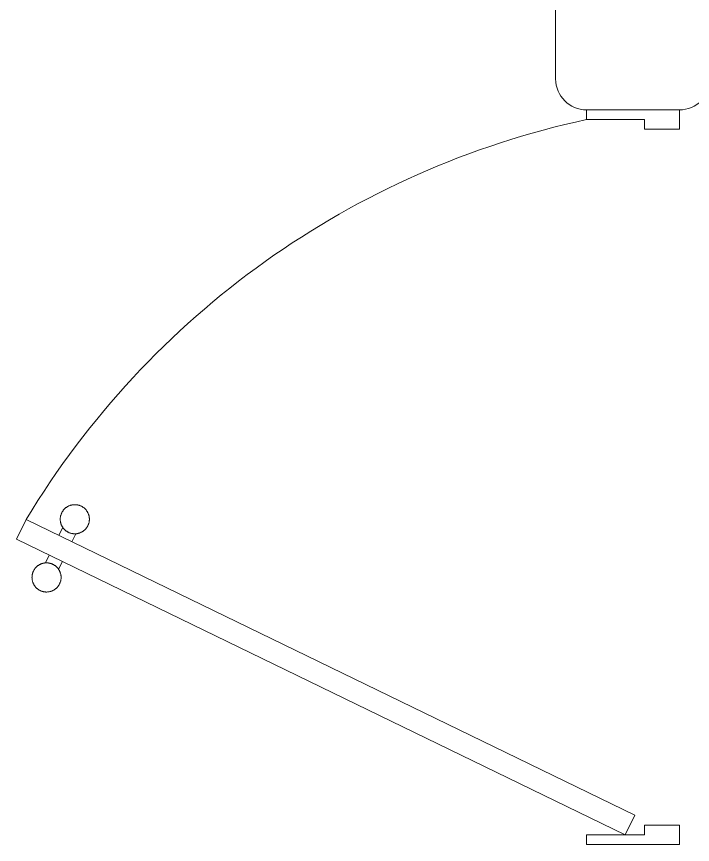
# Model space of a CAD drawing. Header units: metres. Extents: x -232 to 581, y 30 to 789.
# Drawn here: x 104.819 to 105.693, y 395.682 to 396.752 of the extents above; entities that cross this region are included whole.
import ezdxf

# ---------------------------------------------------------------- set-up
doc = ezdxf.new("R2010")
doc.units = ezdxf.units.M
for name, color, linetype, lineweight in [('A-DOOR', 35, 'Continuous', 5), ('A-WALL', 250, 'Continuous', 20), ('baños', 140, 'Continuous', 0)]:
    doc.layers.add(name, color=color, linetype=linetype, lineweight=lineweight)
doc.styles.get("Standard").update_dxf_attribs({"font": 'arial.ttf'})

# ---------------------------------------------------------------- blocks, each defined once
blk = doc.blocks.new('puerta 1.00')
at = {"layer": 'A-DOOR'}
for p, q in [((-0.15, -0.0125), (-0.9369, -0.3949)), ((-0.1376, -0.038), (-0.15, -0.0125)), ((-0.1376, -0.038), (-0.9245, -0.4204)), ((-0.8777, -0.3661), (-0.8826, -0.3559)), ((-0.8946, -0.3743), (-0.8996, -0.3641)), ((-0.9369, -0.3949), (-0.9245, -0.4204)), ((-0.8653, -0.3916), (-0.8603, -0.4018)), ((-0.8822, -0.3998), (-0.8772, -0.4101))]:
    blk.add_line(p, q, dxfattribs=at)
for points in [[(-0.08, 0), (-0.08, -0.025), (-0.125, -0.025), (-0.125, -0.0125), (-0.2, -0.0125), (-0.2, 0), (-0.08, 0)], [(-0.08, -0.95), (-0.08, -0.925), (-0.125, -0.925), (-0.125, -0.9375), (-0.2, -0.9375), (-0.2, -0.95), (-0.08, -0.95)]]:
    blk.add_lwpolyline(points, dxfattribs=at)
blk.add_arc((0.0366, 0.1602), 1.1229, 211.1336, 257.8343, dxfattribs=at)
for points in [[(-0.8982, -0.3642), (-0.9033, -0.3642), (-0.912, -0.3591), (-0.917, -0.3504), (-0.917, -0.3403), (-0.912, -0.3316), (-0.9033, -0.3265), (-0.8932, -0.3265), (-0.8844, -0.3316), (-0.8794, -0.3403), (-0.8794, -0.3504), (-0.8844, -0.3591), (-0.8932, -0.3642), (-0.8982, -0.3642)], [(-0.8617, -0.4394), (-0.8667, -0.4394), (-0.8754, -0.4344), (-0.8805, -0.4256), (-0.8805, -0.4156), (-0.8754, -0.4068), (-0.8667, -0.4018), (-0.8566, -0.4018), (-0.8479, -0.4068), (-0.8428, -0.4156), (-0.8428, -0.4257), (-0.8479, -0.4344), (-0.8566, -0.4394), (-0.8617, -0.4394)]]:
    blk.add_open_spline(points, degree=2, dxfattribs=at)
blk = doc.blocks.new('20.03.2026 LN 09 PRIMER NIVEL ARQ')
at = {"layer": 'A-WALL', "color": 1}
for p, q in [((1.714, -46.3932), (1.714, -47.1032)), ((1.874, -47.1432), (1.754, -47.1432))]:
    blk.add_line(p, q, dxfattribs=at)
for centre, start, end in [((1.754, -47.1032), 180, 270), ((1.874, -47.1032), 270, 360)]:
    blk.add_arc(centre, 0.04, start, end, dxfattribs=at)
at = {"layer": 'A-DOOR', "color": 1, "xscale": -1, "rotation": 180}
blk.add_blockref('puerta 1.00', (1.954, -48.0932), dxfattribs=at)
at = {"layer": 'baños', "color": 1, "linetype": 'Continuous'}
for tag, p in [('MODELNUMBER', (-12.0611, -62.0707)), ('MATERIAL', (-12.0611, -62.0709)), ('PRODUCT', (-12.0611, -62.0708)), ('TRADENAME', (-12.0611, -62.0708))]:
    blk.add_attdef(tag, p, '', height=0.0000254, rotation=359.9999, dxfattribs=at)

msp = doc.modelspace()

# ---------------------------------------------------------------- block references
at = {"color": 1}
msp.add_blockref('20.03.2026 LN 09 PRIMER NIVEL ARQ', (103.8018, 443.7748), dxfattribs=at)

doc.saveas('drawing.dxf')
